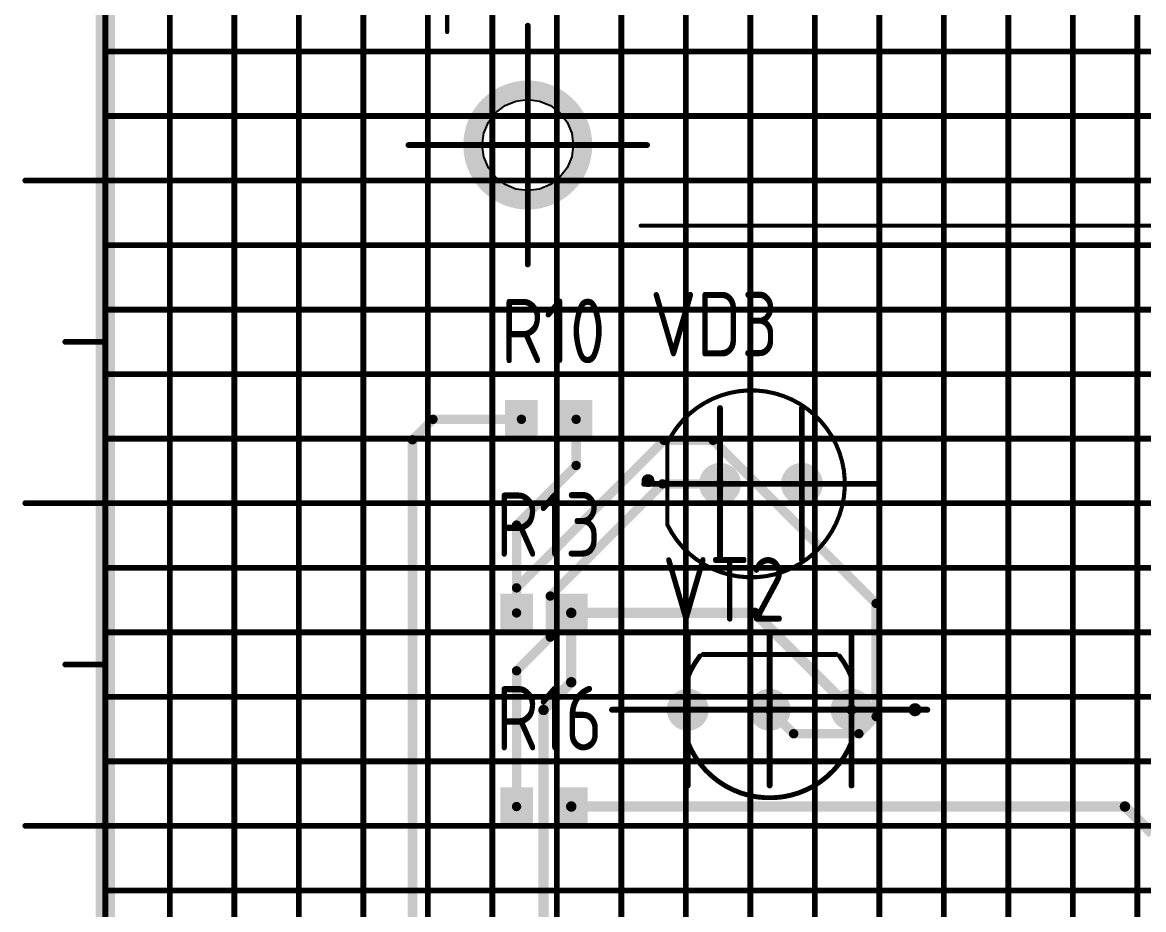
# Model space of a CAD drawing. Header units: millimetres. Extents: x 57 to 898, y 51 to 645.
# Drawn here: x 249.99 to 284.76, y 414.83 to 442.32 of the extents above; entities that cross this region are included whole.
import ezdxf

# ---------------------------------------------------------------- set-up
doc = ezdxf.new("R2010")
doc.units = ezdxf.units.MM
for name, color, linetype in [('Mechanical11', 56, 'Continuous'), ('Mechanical12', 56, 'Continuous'), ('Mechanical7', 56, 'Continuous'), ('Mechanical9', 56, 'Continuous')]:
    doc.layers.add(name, color=color, linetype=linetype)
doc.styles.add('GOST type A', font='gost.TTF', dxfattribs={"oblique": 15, "height": 0.2})

msp = doc.modelspace()

# ---------------------------------------------------------------- hatches: boundary and pattern name
at = {"layer": 'Mechanical12'}
for points in [[(264.963, 429.426), (265.974, 429.426), (265.974, 430.62), (264.963, 430.62)], [(264.963, 429.426), (265.974, 429.426), (265.974, 430.62), (264.963, 430.62)], [(266.66, 429.426), (267.67, 429.426), (267.67, 430.62), (266.66, 430.62)], [(266.66, 429.426), (267.67, 429.426), (267.67, 430.62), (266.66, 430.62)], [(264.811, 423.426), (265.822, 423.426), (265.822, 424.62), (264.811, 424.62)], [(264.811, 423.426), (265.822, 423.426), (265.822, 424.62), (264.811, 424.62)], [(266.508, 423.426), (267.518, 423.426), (267.518, 424.62), (266.508, 424.62)], [(266.508, 423.426), (267.518, 423.426), (267.518, 424.62), (266.508, 424.62)], [(264.811, 417.426), (265.822, 417.426), (265.822, 418.62), (264.811, 418.62)], [(264.811, 417.426), (265.822, 417.426), (265.822, 418.62), (264.811, 418.62)], [(266.508, 417.426), (267.518, 417.426), (267.518, 418.62), (266.508, 418.62)], [(266.508, 417.426), (267.518, 417.426), (267.518, 418.62), (266.508, 418.62)]]:
    msp.add_hatch(color=7, dxfattribs=at).paths.add_polyline_path(points)

# ---------------------------------------------------------------- linework, layer by layer
at = {"layer": 'Mechanical11', "color": 7}
for p, q in [((264.959, 439.746), (265.299, 439.887)), ((265.299, 439.887), (265.665, 439.935)), ((265.665, 439.935), (265.665, 438.523)), ((264.442, 439.229), (264.666, 439.522)), ((264.666, 439.522), (264.959, 439.746)), ((264.301, 438.889), (264.442, 439.229)), ((264.253, 438.523), (264.301, 438.889)), ((265.665, 438.523), (264.253, 438.523)), ((271.586, 427.985), (271.571, 428.023)), ((271.571, 428.023), (271.625, 428.023)), ((271.625, 427.969), (271.586, 427.985)), ((271.625, 428.023), (271.625, 428.077)), ((271.625, 428.077), (271.663, 428.062)), ((271.625, 428.023), (271.679, 428.023)), ((271.625, 427.969), (271.625, 428.023)), ((271.625, 428.023), (271.625, 427.969)), ((271.679, 428.023), (271.625, 428.023)), ((271.663, 427.985), (271.625, 427.969)), ((271.663, 428.062), (271.679, 428.023)), ((271.679, 428.023), (271.663, 427.985)), ((274.126, 427.985), (274.111, 428.023)), ((274.111, 428.023), (274.165, 428.023)), ((274.165, 427.969), (274.126, 427.985)), ((274.165, 428.023), (274.165, 428.077)), ((274.165, 428.077), (274.203, 428.062)), ((274.165, 428.023), (274.219, 428.023)), ((274.165, 427.969), (274.165, 428.023)), ((274.165, 428.023), (274.165, 427.969)), ((274.219, 428.023), (274.165, 428.023)), ((274.203, 427.985), (274.165, 427.969)), ((274.203, 428.062), (274.219, 428.023)), ((274.219, 428.023), (274.203, 427.985)), ((270.586, 420.985), (270.571, 421.023)), ((270.571, 421.023), (270.625, 421.023)), ((270.625, 421.023), (270.625, 421.077)), ((270.625, 421.077), (270.663, 421.062)), ((270.625, 421.023), (270.679, 421.023)), ((270.625, 420.969), (270.625, 421.023)), ((270.625, 421.023), (270.625, 420.969)), ((270.679, 421.023), (270.625, 421.023)), ((270.663, 421.062), (270.679, 421.023)), ((270.679, 421.023), (270.663, 420.985)), ((273.126, 420.985), (273.111, 421.023)), ((273.111, 421.023), (273.165, 421.023)), ((273.165, 421.023), (273.165, 421.077)), ((273.165, 421.077), (273.203, 421.062)), ((273.165, 421.023), (273.219, 421.023)), ((273.165, 420.969), (273.165, 421.023)), ((273.165, 421.023), (273.165, 420.969)), ((273.219, 421.023), (273.165, 421.023)), ((273.203, 421.062), (273.219, 421.023)), ((273.219, 421.023), (273.203, 420.985)), ((275.666, 420.985), (275.651, 421.023)), ((275.651, 421.023), (275.705, 421.023)), ((275.705, 421.023), (275.705, 421.077)), ((275.705, 421.077), (275.743, 421.062)), ((275.705, 421.023), (275.759, 421.023)), ((275.705, 420.969), (275.705, 421.023)), ((275.705, 421.023), (275.705, 420.969)), ((275.759, 421.023), (275.705, 421.023)), ((275.743, 421.062), (275.759, 421.023)), ((275.759, 421.023), (275.743, 420.985)), ((270.625, 420.969), (270.586, 420.985)), ((270.663, 420.985), (270.625, 420.969)), ((273.165, 420.969), (273.126, 420.985)), ((273.203, 420.985), (273.165, 420.969)), ((275.705, 420.969), (275.666, 420.985)), ((275.743, 420.985), (275.705, 420.969))]:
    msp.add_line(p, q, dxfattribs=at)
at = {"layer": 'Mechanical12', "color": 7}
for p, q in [((265.665, 438.523), (265.665, 439.935)), ((265.665, 439.935), (266.03, 439.887)), ((266.03, 439.887), (266.371, 439.746)), ((266.371, 439.746), (266.663, 439.522)), ((266.663, 439.522), (266.888, 439.229)), ((266.888, 439.229), (267.029, 438.889)), ((267.029, 438.889), (267.077, 438.523)), ((264.253, 438.523), (265.665, 438.523)), ((264.301, 438.158), (264.253, 438.523)), ((265.665, 437.111), (265.665, 438.523)), ((265.665, 438.523), (267.077, 438.523)), ((265.665, 438.523), (265.665, 437.111)), ((267.077, 438.523), (265.665, 438.523)), ((267.077, 438.523), (267.029, 438.158)), ((264.442, 437.817), (264.301, 438.158)), ((267.029, 438.158), (266.888, 437.817)), ((264.666, 437.525), (264.442, 437.817)), ((266.888, 437.817), (266.663, 437.525)), ((264.959, 437.3), (264.666, 437.525)), ((266.663, 437.525), (266.371, 437.3)), ((265.299, 437.159), (264.959, 437.3)), ((265.665, 437.111), (265.299, 437.159)), ((266.03, 437.159), (265.665, 437.111)), ((266.371, 437.3), (266.03, 437.159)), ((271.571, 428.023), (271.586, 428.062)), ((271.625, 428.023), (271.571, 428.023)), ((271.586, 428.062), (271.625, 428.077)), ((271.625, 428.077), (271.625, 428.023)), ((274.111, 428.023), (274.126, 428.062)), ((274.165, 428.023), (274.111, 428.023)), ((274.126, 428.062), (274.165, 428.077)), ((274.165, 428.077), (274.165, 428.023)), ((270.571, 421.023), (270.586, 421.062)), ((270.625, 421.023), (270.571, 421.023)), ((270.586, 421.062), (270.625, 421.077)), ((270.625, 421.077), (270.625, 421.023)), ((273.111, 421.023), (273.126, 421.062)), ((273.165, 421.023), (273.111, 421.023)), ((273.126, 421.062), (273.165, 421.077)), ((273.165, 421.077), (273.165, 421.023)), ((275.651, 421.023), (275.666, 421.062)), ((275.705, 421.023), (275.651, 421.023)), ((275.666, 421.062), (275.705, 421.077)), ((275.705, 421.077), (275.705, 421.023))]:
    msp.add_line(p, q, dxfattribs=at)
for points, const_width in [([(252.565, 518.023), (252.565, 337.423)], 0.6), ([(252.565, 518.023), (252.565, 337.423)], 0.6), ([(252.565, 518.023), (252.565, 337.423)], 0.6), ([(252.565, 518.023), (252.565, 337.423)], 0.6), ([(263.165, 442.023), (263.165, 490.023)], 0.127), ([(269.165, 436.023), (355.165, 436.023)], 0.127), ([(262.09, 429.388), (262.725, 430.023)], 0.29), ([(262.725, 430.023), (265.469, 430.023)], 0.29), ([(267.165, 428.593), (267.165, 430.023)], 0.29), ([(262.09, 382.168), (262.09, 429.388)], 0.29), ([(265.317, 424.8), (269.888, 429.371)], 0.29), ([(269.888, 429.371), (271.412, 429.371)], 0.29), ([(269.995, 426.753), (269.995, 429.293)], 0.127), ([(271.412, 429.371), (276.466, 424.317)], 0.29), ([(265.317, 426.745), (267.165, 428.593)], 0.29), ([(266.363, 424.545), (269.841, 428.023)], 0.29), ([(269.841, 428.023), (271.625, 428.023)], 0.29), ([(265.317, 424.8), (265.317, 426.745)], 0.29), ([(265.317, 424.023), (265.317, 424.8)], 0.29), ([(266.363, 423.275), (266.363, 424.545)], 0.29), ([(267.013, 421.874), (267.013, 424.023)], 0.323), ([(267.013, 424.023), (272.705, 424.023)], 0.323), ([(272.705, 424.023), (275.705, 421.023)], 0.323), ([(276.466, 420.812), (276.466, 424.317)], 0.29), ([(265.317, 422.229), (266.363, 423.275)], 0.29), ([(271.101, 422.738), (275.228, 422.738)], 0.152), ([(265.317, 418.023), (265.317, 422.229)], 0.29), ([(266.154, 421.015), (267.013, 421.874)], 0.323), ([(266.154, 409.274), (266.154, 421.015)], 0.323), ([(273.165, 421.023), (273.91, 420.278)], 0.29), ([(275.933, 420.278), (276.466, 420.812)], 0.29), ([(273.91, 420.278), (275.933, 420.278)], 0.29), ([(267.013, 418.023), (284.182, 418.023)], 0.323), ([(284.182, 418.023), (285.026, 417.179)], 0.323)]:
    msp.add_lwpolyline(points, dxfattribs=dict(at, const_width=const_width))
for points, const_width in [([(263.133, 442.023, 1), (263.196, 442.023, 1)], 0.0635), ([(267.365, 438.523, 1), (263.965, 438.523, 1)], 0.6), ([(267.365, 438.523, 1), (263.965, 438.523, 1)], 0.6), ([(263.815, 438.523, 1), (264.115, 438.523, 1)], 0.3), ([(263.815, 438.523, 1), (264.115, 438.523, 1)], 0.3), ([(267.215, 438.523, 1), (267.515, 438.523, 1)], 0.3), ([(267.215, 438.523, 1), (267.515, 438.523, 1)], 0.3), ([(269.133, 436.023, 1), (269.196, 436.023, 1)], 0.0635), ([(262.652, 430.023, 1), (262.797, 430.023, 1)], 0.145), ([(262.652, 430.023, 1), (262.797, 430.023, 1)], 0.145), ([(265.396, 430.023, 1), (265.541, 430.023, 1)], 0.145), ([(267.092, 430.023, 1), (267.237, 430.023, 1)], 0.145), ([(262.017, 429.388, 1), (262.162, 429.388, 1)], 0.145), ([(262.017, 429.388, 1), (262.162, 429.388, 1)], 0.145), ([(269.815, 429.371, 1), (269.96, 429.371, 1)], 0.145), ([(269.815, 429.371, 1), (269.96, 429.371, 1)], 0.145), ([(269.963, 429.293, 1), (270.026, 429.293, 1)], 0.0635), ([(269.963, 429.293, 1), (270.026, 429.293, 1)], 0.0635), ([(271.339, 429.371, 1), (271.484, 429.371, 1)], 0.145), ([(271.339, 429.371, 1), (271.484, 429.371, 1)], 0.145), ([(267.092, 428.593, 1), (267.237, 428.593, 1)], 0.145), ([(267.092, 428.593, 1), (267.237, 428.593, 1)], 0.145), ([(271.975, 428.023, 1), (271.275, 428.023, 1)], 0.6), ([(271.975, 428.023, 1), (271.275, 428.023, 1)], 0.6), ([(274.515, 428.023, 1), (273.815, 428.023, 1)], 0.6), ([(274.515, 428.023, 1), (273.815, 428.023, 1)], 0.6), ([(269.495, 428.123, 1), (269.295, 428.123, 1)], 0.2), ([(271.125, 428.023, 1), (271.425, 428.023, 1)], 0.3), ([(271.125, 428.023, 1), (271.425, 428.023, 1)], 0.3), ([(271.825, 428.023, 1), (272.125, 428.023, 1)], 0.3), ([(271.825, 428.023, 1), (272.125, 428.023, 1)], 0.3), ([(273.665, 428.023, 1), (273.965, 428.023, 1)], 0.3), ([(273.665, 428.023, 1), (273.965, 428.023, 1)], 0.3), ([(274.365, 428.023, 1), (274.665, 428.023, 1)], 0.3), ([(274.365, 428.023, 1), (274.665, 428.023, 1)], 0.3), ([(269.245, 428.123, 1), (269.345, 428.123, 1)], 0.1), ([(269.445, 428.123, 1), (269.545, 428.123, 1)], 0.1), ([(269.768, 428.023, 1), (269.913, 428.023, 1)], 0.145), ([(269.768, 428.023, 1), (269.913, 428.023, 1)], 0.145), ([(271.552, 428.023, 1), (271.697, 428.023, 1)], 0.145), ([(265.244, 426.745, 1), (265.389, 426.745, 1)], 0.145), ([(265.244, 426.745, 1), (265.389, 426.745, 1)], 0.145), ([(269.963, 426.753, 1), (270.026, 426.753, 1)], 0.0635), ([(269.963, 426.753, 1), (270.026, 426.753, 1)], 0.0635), ([(265.244, 424.8, 1), (265.389, 424.8, 1)], 0.145), ([(265.244, 424.8, 1), (265.389, 424.8, 1)], 0.145), ([(265.244, 424.8, 1), (265.389, 424.8, 1)], 0.145), ([(266.29, 424.545, 1), (266.435, 424.545, 1)], 0.145), ([(266.29, 424.545, 1), (266.435, 424.545, 1)], 0.145), ([(265.244, 424.023, 1), (265.389, 424.023, 1)], 0.145), ([(266.932, 424.023, 1), (267.094, 424.023, 1)], 0.161), ([(266.932, 424.023, 1), (267.094, 424.023, 1)], 0.161), ([(272.624, 424.023, 1), (272.785, 424.023, 1)], 0.161), ([(272.624, 424.023, 1), (272.785, 424.023, 1)], 0.161), ([(276.394, 424.317, 1), (276.539, 424.317, 1)], 0.145), ([(276.394, 424.317, 1), (276.539, 424.317, 1)], 0.145), ([(266.29, 423.275, 1), (266.435, 423.275, 1)], 0.145), ([(266.29, 423.275, 1), (266.435, 423.275, 1)], 0.145), ([(270.962, 422.688, 1), (271.039, 422.688, 1)], 0.0762), ([(271.063, 422.738, 1), (271.139, 422.738, 1)], 0.0762), ([(275.19, 422.738, 1), (275.266, 422.738, 1)], 0.0762), ([(275.291, 422.688, 1), (275.367, 422.688, 1)], 0.0762), ([(265.244, 422.229, 1), (265.389, 422.229, 1)], 0.145), ([(265.244, 422.229, 1), (265.389, 422.229, 1)], 0.145), ([(270.583, 422.016, 1), (270.659, 422.016, 1)], 0.0762), ([(275.67, 422.016, 1), (275.746, 422.016, 1)], 0.0762), ([(266.932, 421.874, 1), (267.094, 421.874, 1)], 0.161), ([(266.932, 421.874, 1), (267.094, 421.874, 1)], 0.161), ([(270.975, 421.023, 1), (270.275, 421.023, 1)], 0.6), ([(270.975, 421.023, 1), (270.275, 421.023, 1)], 0.6), ([(273.515, 421.023, 1), (272.815, 421.023, 1)], 0.6), ([(273.515, 421.023, 1), (272.815, 421.023, 1)], 0.6), ([(276.055, 421.023, 1), (275.355, 421.023, 1)], 0.6), ([(276.055, 421.023, 1), (275.355, 421.023, 1)], 0.6), ([(266.073, 421.015, 1), (266.234, 421.015, 1)], 0.161), ([(266.073, 421.015, 1), (266.234, 421.015, 1)], 0.161), ([(270.125, 421.023, 1), (270.425, 421.023, 1)], 0.3), ([(270.125, 421.023, 1), (270.425, 421.023, 1)], 0.3), ([(270.825, 421.023, 1), (271.125, 421.023, 1)], 0.3), ([(270.825, 421.023, 1), (271.125, 421.023, 1)], 0.3), ([(272.665, 421.023, 1), (272.965, 421.023, 1)], 0.3), ([(272.665, 421.023, 1), (272.965, 421.023, 1)], 0.3), ([(273.092, 421.023, 1), (273.237, 421.023, 1)], 0.145), ([(273.365, 421.023, 1), (273.665, 421.023, 1)], 0.3), ([(273.365, 421.023, 1), (273.665, 421.023, 1)], 0.3), ([(275.205, 421.023, 1), (275.505, 421.023, 1)], 0.3), ([(275.205, 421.023, 1), (275.505, 421.023, 1)], 0.3), ([(275.624, 421.023, 1), (275.785, 421.023, 1)], 0.161), ([(275.905, 421.023, 1), (276.205, 421.023, 1)], 0.3), ([(275.905, 421.023, 1), (276.205, 421.023, 1)], 0.3), ([(277.8, 421.023, 1), (277.546, 421.023, 1)], 0.152), ([(277.508, 421.023, 1), (277.584, 421.023, 1)], 0.0762), ([(277.762, 421.023, 1), (277.838, 421.023, 1)], 0.0762), ([(276.394, 420.812, 1), (276.539, 420.812, 1)], 0.145), ([(276.394, 420.812, 1), (276.539, 420.812, 1)], 0.145), ([(273.837, 420.278, 1), (273.982, 420.278, 1)], 0.145), ([(273.837, 420.278, 1), (273.982, 420.278, 1)], 0.145), ([(275.86, 420.278, 1), (276.005, 420.278, 1)], 0.145), ([(275.86, 420.278, 1), (276.005, 420.278, 1)], 0.145), ([(270.583, 420.03, 1), (270.659, 420.03, 1)], 0.0762), ([(275.67, 420.03, 1), (275.746, 420.03, 1)], 0.0762), ([(265.244, 418.023, 1), (265.389, 418.023, 1)], 0.145), ([(266.932, 418.023, 1), (267.094, 418.023, 1)], 0.161), ([(284.101, 418.023, 1), (284.263, 418.023, 1)], 0.161), ([(284.101, 418.023, 1), (284.263, 418.023, 1)], 0.161)]:
    msp.add_lwpolyline(points, format="xyb", close=True, dxfattribs=dict(at, const_width=const_width))
for points, const_width in [([(269.995, 429.293, -4.331476), (269.995, 426.753)], 0.127), ([(270.621, 422.016, -0.070993), (271.001, 422.688)], 0.152), ([(275.329, 422.688, -0.070993), (275.708, 422.016)], 0.152), ([(275.708, 420.03, -0.683065), (270.621, 420.03)], 0.152)]:
    msp.add_lwpolyline(points, format="xyb", dxfattribs=dict(at, const_width=const_width))
at = {"layer": 'Mechanical7', "color": 7, "const_width": 0.18}
for points in [[(265.665, 434.823), (265.665, 442.223)], [(265.665, 435.123), (265.665, 441.923)], [(261.965, 438.523), (269.365, 438.523)], [(262.265, 438.523), (269.065, 438.523)], [(271.625, 425.673), (271.625, 430.373)], [(274.165, 425.673), (274.165, 430.373)], [(271.625, 425.973), (271.625, 430.073)], [(274.165, 425.973), (274.165, 430.073)], [(269.275, 428.023), (273.975, 428.023)], [(269.575, 428.023), (273.675, 428.023)], [(271.815, 428.023), (276.515, 428.023)], [(272.115, 428.023), (276.215, 428.023)], [(270.625, 418.673), (270.625, 423.373)], [(273.165, 418.673), (273.165, 423.373)], [(275.705, 418.673), (275.705, 423.373)], [(270.625, 418.973), (270.625, 423.073)], [(273.165, 418.973), (273.165, 423.073)], [(275.705, 418.973), (275.705, 423.073)], [(268.275, 421.023), (272.975, 421.023)], [(268.575, 421.023), (272.675, 421.023)], [(270.815, 421.023), (275.515, 421.023)], [(271.115, 421.023), (275.215, 421.023)], [(273.355, 421.023), (278.055, 421.023)], [(273.655, 421.023), (277.755, 421.023)]]:
    msp.add_lwpolyline(points, dxfattribs=at)
at = {"layer": 'Mechanical7', "color": 7, "const_width": 0.09}
for points in [[(265.62, 442.223, 1), (265.71, 442.223, 1)], [(265.62, 441.923, 1), (265.71, 441.923, 1)], [(261.92, 438.523, 1), (262.01, 438.523, 1)], [(262.22, 438.523, 1), (262.31, 438.523, 1)], [(269.02, 438.523, 1), (269.11, 438.523, 1)], [(269.32, 438.523, 1), (269.41, 438.523, 1)], [(265.62, 435.123, 1), (265.71, 435.123, 1)], [(265.62, 434.823, 1), (265.71, 434.823, 1)], [(271.58, 430.373, 1), (271.67, 430.373, 1)], [(274.12, 430.373, 1), (274.21, 430.373, 1)], [(271.58, 430.073, 1), (271.67, 430.073, 1)], [(274.12, 430.073, 1), (274.21, 430.073, 1)], [(269.23, 428.023, 1), (269.32, 428.023, 1)], [(269.53, 428.023, 1), (269.62, 428.023, 1)], [(271.77, 428.023, 1), (271.86, 428.023, 1)], [(272.07, 428.023, 1), (272.16, 428.023, 1)], [(273.63, 428.023, 1), (273.72, 428.023, 1)], [(273.93, 428.023, 1), (274.02, 428.023, 1)], [(276.17, 428.023, 1), (276.26, 428.023, 1)], [(276.47, 428.023, 1), (276.56, 428.023, 1)], [(271.58, 425.973, 1), (271.67, 425.973, 1)], [(274.12, 425.973, 1), (274.21, 425.973, 1)], [(271.58, 425.673, 1), (271.67, 425.673, 1)], [(274.12, 425.673, 1), (274.21, 425.673, 1)], [(270.58, 423.373, 1), (270.67, 423.373, 1)], [(273.12, 423.373, 1), (273.21, 423.373, 1)], [(275.66, 423.373, 1), (275.75, 423.373, 1)], [(270.58, 423.073, 1), (270.67, 423.073, 1)], [(273.12, 423.073, 1), (273.21, 423.073, 1)], [(275.66, 423.073, 1), (275.75, 423.073, 1)], [(268.23, 421.023, 1), (268.32, 421.023, 1)], [(268.53, 421.023, 1), (268.62, 421.023, 1)], [(270.77, 421.023, 1), (270.86, 421.023, 1)], [(271.07, 421.023, 1), (271.16, 421.023, 1)], [(272.63, 421.023, 1), (272.72, 421.023, 1)], [(272.93, 421.023, 1), (273.02, 421.023, 1)], [(273.31, 421.023, 1), (273.4, 421.023, 1)], [(273.61, 421.023, 1), (273.7, 421.023, 1)], [(275.17, 421.023, 1), (275.26, 421.023, 1)], [(275.47, 421.023, 1), (275.56, 421.023, 1)], [(277.71, 421.023, 1), (277.8, 421.023, 1)], [(278.01, 421.023, 1), (278.1, 421.023, 1)], [(270.58, 418.973, 1), (270.67, 418.973, 1)], [(273.12, 418.973, 1), (273.21, 418.973, 1)], [(275.66, 418.973, 1), (275.75, 418.973, 1)], [(270.58, 418.673, 1), (270.67, 418.673, 1)], [(273.12, 418.673, 1), (273.21, 418.673, 1)], [(275.66, 418.673, 1), (275.75, 418.673, 1)]]:
    msp.add_lwpolyline(points, format="xyb", close=True, dxfattribs=at)
at = {"layer": 'Mechanical9', "color": 7, "const_width": 0.18}
for points in [[(252.565, 337.423), (252.565, 518.023)], [(254.565, 337.423), (254.565, 518.023)], [(256.565, 337.423), (256.565, 518.023)], [(258.565, 337.423), (258.565, 518.023)], [(260.565, 337.423), (260.565, 518.023)], [(262.565, 337.423), (262.565, 518.023)], [(264.565, 337.423), (264.565, 518.023)], [(266.565, 337.423), (266.565, 518.023)], [(268.565, 337.423), (268.565, 518.023)], [(270.565, 337.423), (270.565, 518.023)], [(272.565, 337.423), (272.565, 518.023)], [(274.565, 337.423), (274.565, 518.023)], [(276.565, 337.423), (276.565, 518.023)], [(278.565, 337.423), (278.565, 518.023)], [(280.565, 337.423), (280.565, 518.023)], [(282.565, 337.423), (282.565, 518.023)], [(284.565, 337.423), (284.565, 518.023)], [(252.565, 441.423), (373.665, 441.423)], [(252.565, 439.423), (373.665, 439.423)], [(250.085, 437.423), (252.565, 437.423)], [(251.325, 437.423), (252.565, 437.423)], [(252.565, 437.423), (373.665, 437.423)], [(252.565, 435.423), (373.665, 435.423)], [(252.565, 433.423), (373.665, 433.423)], [(251.325, 432.423), (252.565, 432.423)], [(252.565, 431.423), (373.665, 431.423)], [(252.565, 429.423), (373.665, 429.423)], [(250.085, 427.423), (252.565, 427.423)], [(251.325, 427.423), (252.565, 427.423)], [(252.565, 427.423), (373.665, 427.423)], [(252.565, 425.423), (373.665, 425.423)], [(252.565, 423.423), (373.665, 423.423)], [(251.325, 422.423), (252.565, 422.423)], [(252.565, 421.423), (373.665, 421.423)], [(252.565, 419.423), (373.665, 419.423)], [(250.085, 417.423), (252.565, 417.423)], [(251.325, 417.423), (252.565, 417.423)], [(252.565, 417.423), (373.665, 417.423)], [(252.565, 415.423), (373.665, 415.423)]]:
    msp.add_lwpolyline(points, dxfattribs=at)
at = {"layer": 'Mechanical9', "color": 7, "const_width": 0.09}
for points in [[(252.52, 441.423, 1), (252.61, 441.423, 1)], [(252.52, 439.423, 1), (252.61, 439.423, 1)], [(250.04, 437.423, 1), (250.13, 437.423, 1)], [(251.28, 437.423, 1), (251.37, 437.423, 1)], [(252.52, 437.423, 1), (252.61, 437.423, 1)], [(252.52, 437.423, 1), (252.61, 437.423, 1)], [(252.52, 437.423, 1), (252.61, 437.423, 1)], [(252.52, 435.423, 1), (252.61, 435.423, 1)], [(252.52, 433.423, 1), (252.61, 433.423, 1)], [(251.28, 432.423, 1), (251.37, 432.423, 1)], [(252.52, 432.423, 1), (252.61, 432.423, 1)], [(252.52, 431.423, 1), (252.61, 431.423, 1)], [(252.52, 429.423, 1), (252.61, 429.423, 1)], [(250.04, 427.423, 1), (250.13, 427.423, 1)], [(251.28, 427.423, 1), (251.37, 427.423, 1)], [(252.52, 427.423, 1), (252.61, 427.423, 1)], [(252.52, 427.423, 1), (252.61, 427.423, 1)], [(252.52, 427.423, 1), (252.61, 427.423, 1)], [(252.52, 425.423, 1), (252.61, 425.423, 1)], [(252.52, 423.423, 1), (252.61, 423.423, 1)], [(251.28, 422.423, 1), (251.37, 422.423, 1)], [(252.52, 422.423, 1), (252.61, 422.423, 1)], [(252.52, 421.423, 1), (252.61, 421.423, 1)], [(252.52, 419.423, 1), (252.61, 419.423, 1)], [(250.04, 417.423, 1), (250.13, 417.423, 1)], [(251.28, 417.423, 1), (251.37, 417.423, 1)], [(252.52, 417.423, 1), (252.61, 417.423, 1)], [(252.52, 417.423, 1), (252.61, 417.423, 1)], [(252.52, 417.423, 1), (252.61, 417.423, 1)], [(252.52, 415.423, 1), (252.61, 415.423, 1)]]:
    msp.add_lwpolyline(points, format="xyb", close=True, dxfattribs=at)

# ---------------------------------------------------------------- texts
at = {"layer": 'Mechanical7', "color": 7, "style": 'GOST type A'}
for s, p in [('VD3', (269.453, 431.973)), ('R10', (264.831, 431.763)), ('R13', (264.679, 425.763)), ('VT2', (269.841, 423.754)), ('R16', (264.679, 419.763))]:
    msp.add_text(s, height=2, dxfattribs=at).set_placement(p)

doc.saveas('drawing.dxf')
